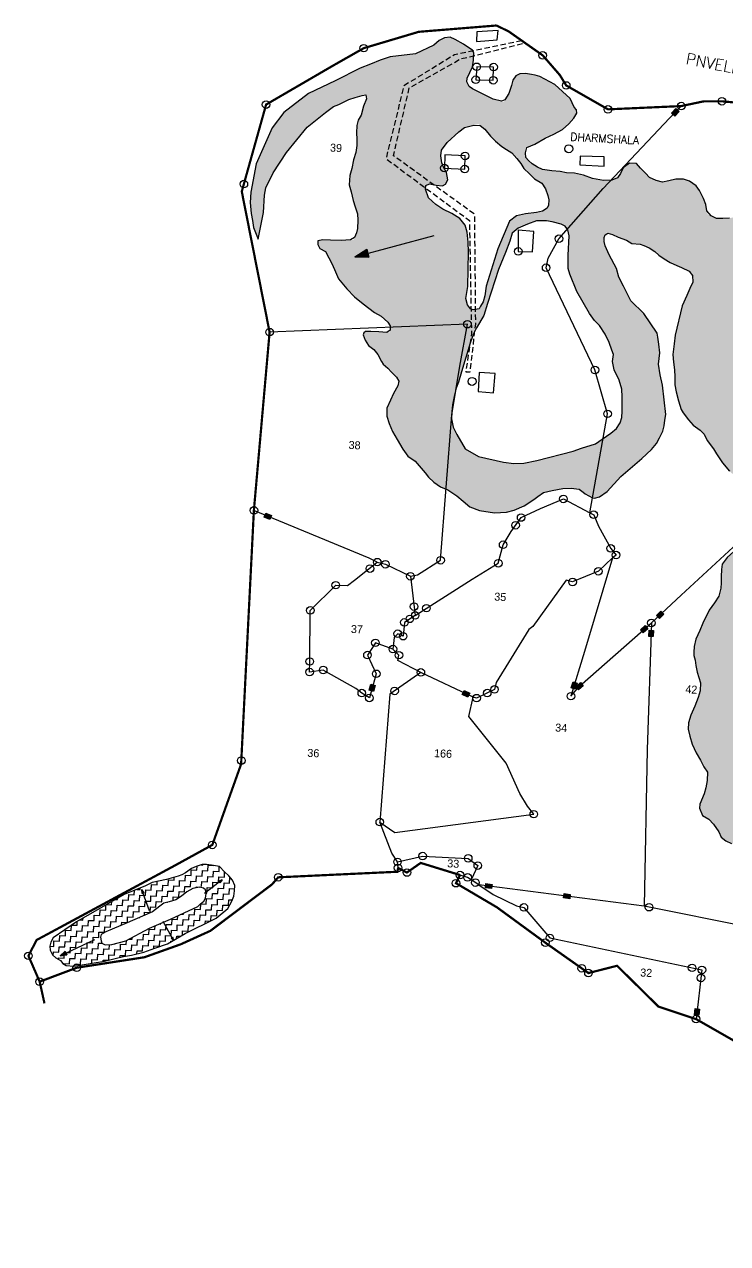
# Model space of a CAD drawing. Header units: metres. Extents: x 284596 to 289983, y 2096119 to 2098982.
# Drawn here: x 284596 to 285240, y 2097864 to 2098982 of the extents above; entities that cross this region are included whole.
import ezdxf
from ezdxf.enums import TextEntityAlignment as Align

# ---------------------------------------------------------------- set-up
doc = ezdxf.new("R2010")
doc.units = ezdxf.units.M
doc.header["$MEASUREMENT"] = 0
doc.linetypes.add('DASHED', pattern=[0.75, 0.5, -0.25])
doc.linetypes.add('DIVIDE', pattern=[1.25, 0.5, -0.25, 0, -0.25, 0, -0.25])
for name, color, linetype in [('LINE_CARTTRACK', 2, 'DASHED'), ('OTHERS', 1, 'Continuous'), ('POLY_HATCH', 12, 'Continuous'), ('POLY_PARCEL', 6, 'Continuous'), ('SYM_ARROW', 1, 'Continuous'), ('SYM_STONE', 1, 'Continuous'), ('SYM_WELL', 1, 'Continuous'), ('TEXT_MAPIN', 7, 'Continuous'), ('TEXT_MAPOUT', 7, 'Continuous'), ('TEXT_PARCEL', 7, 'Continuous'), ('V_BOUND_LINE', 7, 'Continuous'), ('V_DIVIDE_LINE', 7, 'DIVIDE')]:
    doc.layers.add(name, color=color, linetype=linetype)
doc.styles.get("Standard").update_dxf_attribs({"font": 'simplex.shx'})
doc.styles.add('TEXT_MAP', font='KRDEV050.TTF', dxfattribs={"height": 1.8})
pattern_1 = [(357.0489, (284524.852, 2097228.0404), (5.353151, 4.828278), [5.097474, -5.097474]), (87.0489, (284529.943, 2097227.778), (-4.828278, 5.353151), [5.097474, -5.097474])]

# ---------------------------------------------------------------- blocks, each defined once
blk = doc.blocks.new('STONE')
blk.add_circle((0, 0), 0.851)
blk = doc.blocks.new('STONESQUAREFILLED')
blk.add_hatch(color=256).paths.add_polyline_path([(0.7, -0.48), (0.7, 0.48), (-0.7, 0.48), (-0.7, -0.48)])
blk.add_lwpolyline([(-0.7, 0.48), (0.7, 0.48), (0.7, -0.48), (-0.7, -0.48)], close=True)
blk = doc.blocks.new('PAKKAWELL')
blk.add_circle((0, 0), 1.81)
blk = doc.blocks.new('ARROWASPECT')
h = blk.add_hatch(color=256)
h.paths.add_polyline_path([(2.85, -2.85), (3.72, -1.98), (0, 0)])
h.paths.add_polyline_path([(0, 0), (1.98, -3.72), (2.85, -2.85)])
for points in [[(0, 0), (17.15, -17.15)], [(0, 0), (1.98, -3.72)], [(0, 0), (3.72, -1.98)], [(3.72, -1.98), (1.98, -3.72)]]:
    blk.add_lwpolyline(points)

msp = doc.modelspace()

# ---------------------------------------------------------------- hatches: boundary and pattern name
at = {"layer": 'POLY_HATCH'}
h = msp.add_hatch(dxfattribs=at)
h.set_pattern_fill('ZIGZAG', color=256, scale=40.779795, angle=-2.9511, style=0)
h.set_pattern_definition(pattern_1)
h.paths.add_polyline_path([(285405.9, 2098477.7), (285405.8, 2098486.9), (285403.8, 2098493.6), (285400.6, 2098500.3), (285394.9, 2098508), (285394.3, 2098517.2), (285398.1, 2098527.4), (285395.2, 2098539.7), (285390, 2098546.4), (285387.7, 2098554.9), (285389.1, 2098560.2), (285392.6, 2098564.4), (285397.5, 2098572.5), (285401.9, 2098578.5), (285405.2, 2098584.5), (285405.8, 2098590.4), (285404.6, 2098596.4), (285403.7, 2098606.3), (285398.9, 2098613), (285395.8, 2098615.2), (285391.9, 2098614.5), (285381.1, 2098611.9), (285371.1, 2098614.4), (285366.4, 2098620.6), (285368.5, 2098627.3), (285369.5, 2098633.7), (285369.2, 2098640.9), (285368.4, 2098647.7), (285366.7, 2098654.9), (285362.6, 2098662.6), (285359.2, 2098670.2), (285354.4, 2098675.1), (285350.1, 2098684), (285349.8, 2098690.5), (285350.7, 2098700.5), (285354, 2098713.4), (285353.6, 2098722.3), (285352.8, 2098731.3), (285350.3, 2098740), (285348, 2098741.9), (285343.2, 2098745.4), (285336, 2098749.3), (285329.8, 2098750.8), (285322.1, 2098751.2), (285316.2, 2098751.2), (285307, 2098752.2), (285297.2, 2098755.7), (285294.5, 2098762.4), (285292.4, 2098772), (285290.9, 2098778.1), (285289.3, 2098781.7), (285286.9, 2098786.9), (285283.2, 2098790.9), (285279.2, 2098793.5), (285254.2, 2098806.5), (285248.7, 2098806), (285242.1, 2098804.3), (285230.7, 2098803.8), (285221.7, 2098808.2), (285220.3, 2098816.9), (285218.2, 2098822.3), (285214.7, 2098829.9), (285211.4, 2098834.2), (285205.4, 2098838.4), (285199.9, 2098840.2), (285193, 2098840.2), (285181.3, 2098837.1), (285169.8, 2098840.6), (285165.1, 2098845.8), (285156.1, 2098854.6), (285150.5, 2098854.9), (285144.6, 2098850.7), (285140.7, 2098842), (285134.3, 2098839.4), (285126.5, 2098838.9), (285116.5, 2098840.9), (285108.4, 2098843.7), (285099.9, 2098845.6), (285092.8, 2098846), (285086.9, 2098847.2), (285079.2, 2098847.9), (285070.7, 2098848.9), (285062.3, 2098853.1), (285055.6, 2098859.3), (285054.8, 2098868.5), (285063.6, 2098872.4), (285073.1, 2098877.8), (285081.2, 2098881.3), (285088.9, 2098885.6), (285094.8, 2098890.9), (285099.5, 2098896), (285102.1, 2098900.6), (285101.7, 2098903.9), (285099.7, 2098906.1), (285096, 2098914.3), (285082.1, 2098926.9), (285068.3, 2098934.4), (285063.9, 2098935.5), (285060.6, 2098936.3), (285055.1, 2098937.2), (285050, 2098936.8), (285046.3, 2098935), (285043.5, 2098930.9), (285041.1, 2098920.7), (285035.2, 2098911.1), (285025.4, 2098913.5), (285014.4, 2098919.1), (285003.9, 2098924.4), (285000.6, 2098930.4), (285006.4, 2098943.2), (285007.6, 2098949.4), (285007.7, 2098955.6), (285006.6, 2098958.6), (285003.2, 2098960.6), (284998.3, 2098964.1), (284990.8, 2098968.4), (284986.2, 2098970.4), (284980.8, 2098969.8), (284975.9, 2098967.3), (284971, 2098963.2), (284954.4, 2098955.1), (284931.1, 2098952.4), (284921.8, 2098949.4), (284913, 2098945.7), (284903.6, 2098942), (284880.7, 2098930.4), (284856.1, 2098918.7), (284833.6, 2098901.4), (284823.1, 2098887.4), (284808.3, 2098854.1), (284803.4, 2098828.3), (284802.9, 2098818.8), (284803.6, 2098808.7), (284805, 2098802.4), (284805.9, 2098795.8), (284810.1, 2098785.2), (284814.9, 2098809.5), (284816.3, 2098830.4), (284823.9, 2098846.1), (284836.1, 2098864.5), (284855.1, 2098887.8), (284871.8, 2098901.2), (284879.2, 2098906.8), (284884.1, 2098908.6), (284893.2, 2098913.1), (284902.7, 2098916.6), (284908.8, 2098917.4), (284909.5, 2098913.8), (284906.8, 2098907.1), (284904.6, 2098898.9), (284901.7, 2098894.3), (284900.6, 2098889.3), (284900.2, 2098882.8), (284900.7, 2098872.5), (284899.6, 2098864.5), (284897.5, 2098857.8), (284895.9, 2098850.1), (284894, 2098843.4), (284893.6, 2098835.1), (284895.3, 2098828.5), (284897.3, 2098820.7), (284899.1, 2098814.7), (284901.1, 2098808.4), (284901.4, 2098802.7), (284900.9, 2098792.7), (284897.7, 2098784.6), (284886.2, 2098783.9), (284876.4, 2098784.1), (284869.3, 2098784.5), (284864.9, 2098783.5), (284864.7, 2098780.3), (284866.6, 2098776.6), (284871.8, 2098774), (284877.6, 2098763.1), (284880.9, 2098755.1), (284883.8, 2098748.8), (284891.4, 2098739.5), (284898.4, 2098732.3), (284906.4, 2098726), (284916.6, 2098718), (284922.7, 2098714.7), (284931.3, 2098707.1), (284930.9, 2098699.6), (284920.8, 2098700.1), (284913.4, 2098700.5), (284908.4, 2098700.4), (284906.9, 2098699.3), (284906.4, 2098697.3), (284908.3, 2098692.7), (284911.3, 2098687.8), (284916.1, 2098684), (284919.8, 2098679.4), (284923, 2098673), (284924.6, 2098670.5), (284928.9, 2098667), (284932.3, 2098663.3), (284939.2, 2098656.1), (284938.2, 2098650.6), (284934.2, 2098643.6), (284931.3, 2098637.6), (284927.9, 2098630.3), (284928.1, 2098622.9), (284930.1, 2098616), (284933.3, 2098608.7), (284937.4, 2098601.4), (284942.6, 2098592.5), (284947.3, 2098586.3), (284953.9, 2098581.5), (284963.1, 2098571), (284966.2, 2098567), (284971, 2098562.3), (284977.3, 2098558.1), (284984, 2098555.4), (284992.3, 2098549.9), (284998, 2098544.9), (285004.2, 2098539.8), (285012.9, 2098536.4), (285026.8, 2098534.2), (285037.8, 2098534.8), (285044.7, 2098536.8), (285053.8, 2098540.5), (285062.7, 2098546.3), (285070.4, 2098552.7), (285079.4, 2098554.6), (285089.3, 2098556.5), (285103.4, 2098556.8), (285107.8, 2098553.1), (285109.8, 2098551.6), (285116.5, 2098548), (285118.2, 2098547.6), (285123, 2098548.8), (285129.8, 2098553.8), (285142.4, 2098567.4), (285161.6, 2098583.9), (285170.7, 2098592.3), (285175.1, 2098597.7), (285178, 2098602.9), (285181, 2098609), (285182.2, 2098614), (285183.4, 2098625.7), (285180.7, 2098651.2), (285178.5, 2098660.8), (285176.9, 2098670.4), (285178.1, 2098681), (285177.3, 2098689), (285176.4, 2098695.3), (285175.7, 2098698.9), (285163.6, 2098717), (285151.7, 2098728.6), (285145, 2098742), (285140.7, 2098750.2), (285138.4, 2098758.3), (285131.7, 2098770.8), (285126, 2098784.2), (285129.1, 2098791.3), (285134.7, 2098789.4), (285139.9, 2098787), (285147.8, 2098784.2), (285152.4, 2098781.3), (285160.1, 2098780.6), (285168.1, 2098777.5), (285173.7, 2098774), (285177.3, 2098770.6), (285182.2, 2098767), (285187.7, 2098763.8), (285195.8, 2098760.2), (285208, 2098754.4), (285208.4, 2098745.8), (285205.7, 2098740), (285203, 2098733.4), (285198.7, 2098724.1), (285192.2, 2098697.1), (285191.2, 2098689.2), (285190.1, 2098679.5), (285190.7, 2098672.3), (285192.1, 2098660.7), (285192, 2098651.5), (285193.1, 2098645.2), (285195.4, 2098636.8), (285197.6, 2098629), (285199.5, 2098625.9), (285204.5, 2098619.4), (285208.8, 2098614.7), (285217.7, 2098608.3), (285221.7, 2098600.4), (285227.5, 2098593), (285230.2, 2098588.4), (285235.7, 2098580.1), (285241.9, 2098572.4), (285249.6, 2098566.1), (285256.8, 2098557.4), (285258.7, 2098553.5), (285261.3, 2098551.9), (285275.1, 2098553.9), (285284.5, 2098558.7), (285288.9, 2098562.9), (285292.5, 2098568.4), (285293.6, 2098574.3), (285293.9, 2098579.6), (285294.4, 2098588.1), (285300.3, 2098588.7), (285306.4, 2098579.5), (285307.9, 2098574.4), (285310.7, 2098565.9), (285310.2, 2098556.5), (285308, 2098546.3), (285305.8, 2098540.4), (285300.3, 2098529.9), (285296.4, 2098524.9), (285291.8, 2098514.3), (285284.8, 2098511.3), (285280.4, 2098513.3), (285275, 2098516.8), (285271.2, 2098518.5), (285263.8, 2098519.2), (285259.5, 2098516.4), (285256, 2098512.4), (285252.4, 2098504.6), (285239.9, 2098493.4), (285235.2, 2098487.1), (285234.6, 2098482.4), (285234.3, 2098475.9), (285234.3, 2098466.2), (285232.2, 2098457.9), (285228.3, 2098451.6), (285223.5, 2098445), (285217.5, 2098432.9), (285214.8, 2098426.2), (285211.2, 2098418.4), (285209.6, 2098411.6), (285209.4, 2098406.6), (285209.5, 2098403.3), (285210.5, 2098399.1), (285211.1, 2098394.1), (285212.3, 2098388.1), (285215.6, 2098378.2), (285215.2, 2098371.1), (285213.2, 2098365), (285210.4, 2098356.9), (285206.7, 2098348.7), (285204.5, 2098341.7), (285204.2, 2098335.8), (285205.7, 2098329.5), (285207.7, 2098322), (285211.4, 2098314.1), (285215.5, 2098307.4), (285218.5, 2098301.3), (285221.8, 2098296.4), (285221.7, 2098288.7), (285220.4, 2098281.9), (285218.7, 2098276.4), (285214.9, 2098267.1), (285214.4, 2098263.5), (285217.3, 2098256.6), (285223.1, 2098253.3), (285227.3, 2098248.6), (285232.3, 2098241.6), (285234.4, 2098236.7), (285238.7, 2098233.5), (285243.9, 2098230.9), (285250.2, 2098231.4), (285258.4, 2098231), (285267, 2098225.2), (285269, 2098216.2), (285268.6, 2098208.6), (285268.9, 2098203.8), (285274.6, 2098198.5), (285283.1, 2098198), (285290.6, 2098197.9), (285295.1, 2098194.1), (285297.2, 2098187.2), (285291.3, 2098164.5), (285285.6, 2098145.8), (285285.5, 2098138.4), (285288.7, 2098130.5), (285291.9, 2098123.5), (285297.5, 2098117.6), (285302.9, 2098113.7), (285310.3, 2098107.7), (285313.3, 2098101.6), (285313.7, 2098092.7), (285311.9, 2098086.3), (285309.8, 2098080.5), (285309, 2098070.7), (285309.4, 2098061.8), (285313.2, 2098053.6), (285320, 2098047), (285330.7, 2098037.3), (285334.2, 2098030.6), (285335.1, 2098023.7), (285333.5, 2098016.7), (285329.8, 2098007.7), (285330.8, 2097991.7), (285332.3, 2097987.2), (285334.1, 2097980.6), (285343.7, 2097971.7), (285346.2, 2097962.8), (285348.1, 2097958.8), (285352.5, 2097953.3), (285359.2, 2097944.9), (285368.8, 2097940.6), (285378.1, 2097936.8), (285391.1, 2097932.4), (285395.2, 2097923.5), (285398.3, 2097919.8), (285398.9, 2097914.7), (285398.9, 2097904.3), (285401, 2097898.6), (285408.1, 2097892), (285413.2, 2097887.3), (285417.3, 2097880.8), (285422.1, 2097870.8), (285425.4, 2097865.9), (285431, 2097864.1), (285438.1, 2097864.3), (285442.1, 2097867.1), (285447, 2097881.4), (285451.3, 2097895.4), (285452.4, 2097906.3), (285452.2, 2097912.8), (285451.8, 2097921.8), (285452.2, 2097929.7), (285453, 2097939.5), (285455, 2097949.8), (285457.4, 2097957.3), (285463.3, 2097962.1), (285473.9, 2097965.4), (285483.3, 2097963.7), (285491.5, 2097962.1), (285499.2, 2097961.1), (285513.1, 2097961.6), (285520.9, 2097967.7), (285533.2, 2097983.4), (285536.9, 2097991.5), (285536.9, 2097996.8), (285535.8, 2098003.4), (285532.6, 2098011.8), (285537.1, 2098017.9), (285541.7, 2098020.3), (285549, 2098024.7), (285557.4, 2098032), (285566.8, 2098041.8), (285568, 2098047.1), (285567.4, 2098053.7), (285568, 2098065.2), (285567.6, 2098090.6), (285568.2, 2098100.7), (285568.6, 2098108.6), (285568.7, 2098116.9), (285569.1, 2098124), (285568.5, 2098130.6), (285565.2, 2098140.8), (285561.4, 2098147.9), (285558.7, 2098153.3), (285548.1, 2098162.3), (285545.5, 2098166.8), (285543.1, 2098173.4), (285534.2, 2098178.9), (285531.3, 2098185.5), (285534.9, 2098191.3), (285540.5, 2098191.6), (285551.6, 2098193.7), (285557.7, 2098196.1), (285565.3, 2098201), (285571.6, 2098207.2), (285573.6, 2098212.8), (285574.2, 2098217.8), (285568.5, 2098227.5), (285564.3, 2098233), (285558.6, 2098237.2), (285542.9, 2098245.4), (285538.9, 2098250.9), (285538.9, 2098258.9), (285545.6, 2098267.2), (285551.8, 2098276.7), (285557.2, 2098284.7), (285559.7, 2098293.2), (285560, 2098298.5), (285559.7, 2098305), (285557.8, 2098308.4), (285554.4, 2098311.2), (285546.6, 2098314.6), (285538.4, 2098317.1), (285521.4, 2098327.1), (285514.7, 2098329.9), (285513.5, 2098339.4), (285513.5, 2098346.8), (285514.8, 2098354.5), (285515.5, 2098362.1), (285515.6, 2098369.3), (285515.6, 2098376.1), (285513.7, 2098378.3), (285509.7, 2098380.8), (285502.3, 2098382.4), (285486.4, 2098390.3), (285462.1, 2098396.3), (285461, 2098402.9), (285461.2, 2098407.4), (285458.6, 2098417.2), (285447.1, 2098436.8), (285433.2, 2098448.2), (285428, 2098450.5), (285423.6, 2098453.1), (285412.4, 2098458.1), (285407.6, 2098464.6), (285406.1, 2098470.3)])
h.paths.add_polyline_path([(285360.8, 2098410.5), (285365, 2098404.5), (285368.3, 2098398.5), (285372.2, 2098393.3), (285381.2, 2098382.7), (285385, 2098376), (285387.5, 2098372.9), (285390.9, 2098370.1), (285397.5, 2098359.4), (285400.8, 2098348.5), (285404, 2098342.4), (285408.3, 2098338.9), (285414.7, 2098331.5), (285418.1, 2098327.5), (285422.8, 2098321.9), (285427.1, 2098313.8), (285428.9, 2098308.2), (285435.9, 2098300.4), (285440.1, 2098294), (285444.2, 2098288.1), (285447.8, 2098277.9), (285450.3, 2098268.6), (285454.3, 2098260.1), (285459.5, 2098249.1), (285459.9, 2098240.5), (285456.7, 2098230.5), (285456.4, 2098225.8), (285457, 2098223.7), (285460.7, 2098217.3), (285465.6, 2098214.1), (285472, 2098207.4), (285475, 2098200.3), (285479.9, 2098185.8), (285479.9, 2098174.5), (285480.4, 2098171.3), (285483.4, 2098166.1), (285488.5, 2098161.7), (285492.7, 2098158.2), (285496.6, 2098152.4), (285499, 2098143.2), (285498.8, 2098131.5), (285497.7, 2098120.2), (285495.1, 2098111.9), (285492.8, 2098106.9), (285490.4, 2098100.2), (285487.1, 2098095.1), (285480.3, 2098087.1), (285472.2, 2098082.2), (285466.2, 2098080.4), (285457.3, 2098077.8), (285446.1, 2098075.5), (285432.2, 2098075.2), (285424.5, 2098077.5), (285414.9, 2098079.4), (285405.1, 2098086), (285402.4, 2098091.1), (285398.6, 2098098.2), (285394.7, 2098104), (285388.4, 2098115.2), (285384.2, 2098124.7), (285381.4, 2098132.3), (285378.6, 2098137.1), (285375.1, 2098142.7), (285373.6, 2098154.3), (285374.2, 2098159.9), (285375.2, 2098170.1), (285377.3, 2098175.7), (285379.9, 2098180.9), (285382.4, 2098187.6), (285384.2, 2098199.3), (285386.1, 2098207.5), (285387.7, 2098216.3), (285388.4, 2098223.4), (285387, 2098230.6), (285384.9, 2098236.3), (285381.6, 2098242.4), (285376.8, 2098251), (285375.1, 2098253.8), (285367.2, 2098262.5), (285363.6, 2098267.4), (285357.2, 2098274.5), (285351, 2098280.2), (285341.2, 2098292.3), (285335.7, 2098300.9), (285334, 2098307.8), (285330.8, 2098314.5), (285327, 2098320.9), (285324.2, 2098324.3), (285321.4, 2098327.4), (285318.3, 2098331.7), (285316.1, 2098334.2), (285311.5, 2098345.6), (285309.7, 2098353.8), (285307.8, 2098367.2), (285307.5, 2098375.3), (285308.7, 2098385.2), (285312, 2098393.1), (285315.6, 2098400), (285319.8, 2098408.5), (285327.3, 2098413.4), (285330.7, 2098416.2), (285338.5, 2098417.5), (285349.8, 2098417), (285355.5, 2098414.6)], flags=16)
h.paths.add_polyline_path([(285133.2, 2098607.3), (285125.5, 2098601.8), (285119.1, 2098597.4), (285106.4, 2098593.6), (285098.9, 2098590.7), (285065.5, 2098582.1), (285053.5, 2098579.7), (285044.3, 2098579.6), (285034.9, 2098580.7), (285012, 2098586), (284999.9, 2098592.9), (284992.3, 2098606), (284988.8, 2098612.7), (284987.4, 2098620.5), (284987.9, 2098630.9), (284990.7, 2098646.4), (284993.6, 2098654), (284996.4, 2098663.6), (285004.3, 2098689.9), (285007.4, 2098698.3), (285010.1, 2098703.8), (285016.9, 2098715.3), (285020.4, 2098726.3), (285030.3, 2098757.2), (285036.8, 2098772.9), (285040.6, 2098783.4), (285043, 2098790.7), (285048.3, 2098795.1), (285056.8, 2098798.8), (285065.3, 2098802), (285074.2, 2098802.1), (285079.5, 2098801.2), (285090.4, 2098798.4), (285093.9, 2098793.7), (285095.1, 2098788.3), (285094.2, 2098770.4), (285094.2, 2098764.7), (285094.1, 2098758.2), (285095.7, 2098753.1), (285102, 2098737.3), (285113.7, 2098716.9), (285118.4, 2098710.7), (285122.9, 2098706), (285128.1, 2098698), (285131.9, 2098690.4), (285134.2, 2098683.5), (285135.8, 2098679.3), (285134.8, 2098673.1), (285136.2, 2098665.3), (285140.8, 2098655.9), (285143.3, 2098647.7), (285143.8, 2098640.6), (285143.8, 2098633.5), (285143.8, 2098622.5), (285140.5, 2098613.1)], flags=16)
h.paths.add_polyline_path([(285005.7, 2098720.2), (285001.9, 2098724.8), (285000.4, 2098730.9), (285002.2, 2098741.7), (285002.9, 2098773.4), (285002.5, 2098782.3), (285001.5, 2098791.6), (284999.7, 2098797.9), (284995, 2098804.1), (284987.5, 2098808.6), (284974.8, 2098814.8), (284966.3, 2098823.1), (284962.4, 2098834), (284967, 2098835.8), (284973.2, 2098834.6), (284979.1, 2098834), (284981.8, 2098835.6), (284983.8, 2098839.7), (284982.7, 2098846.2), (284978.6, 2098853.6), (284977, 2098865.5), (284983.2, 2098873.8), (284998, 2098887.1), (285011.9, 2098890.8), (285017.9, 2098885.9), (285022.9, 2098879.7), (285027.5, 2098875.1), (285033.4, 2098870), (285042.1, 2098864.8), (285049.2, 2098856.9), (285053.7, 2098850), (285058.8, 2098845), (285063.3, 2098840.6), (285070, 2098836.4), (285073.5, 2098831.2), (285076.6, 2098822.1), (285076.2, 2098814.4), (285070.7, 2098810.9), (285065.3, 2098809.7), (285055.2, 2098808.4), (285046.8, 2098806.5), (285040.3, 2098801.7), (285029.8, 2098776.2), (285019.1, 2098742.1), (285017.2, 2098729.2), (285012.7, 2098721.3)], flags=16)
h = msp.add_hatch(dxfattribs=at)
h.set_pattern_fill('ZIGZAG', color=256, scale=40.779795, angle=-2.9511, style=0)
h.set_pattern_definition(pattern_1)
h.paths.add_polyline_path([(284622.2, 2098144.5), (284620, 2098140.5), (284619.1, 2098136.9), (284619.6, 2098133.1), (284621.8, 2098128.9), (284624.7, 2098126.1), (284628.9, 2098123.8), (284631.2, 2098121), (284634.1, 2098119.2), (284641.2, 2098118.5), (284669.2, 2098123.1), (284679.2, 2098125.6), (284686.7, 2098127.3), (284693.9, 2098128.6), (284705.2, 2098131.4), (284715.5, 2098134.9), (284726.9, 2098139.1), (284743.3, 2098148.4), (284771.5, 2098162.5), (284782.4, 2098171.4), (284784.3, 2098174.7), (284786.1, 2098178), (284787.7, 2098182.7), (284788.3, 2098187.7), (284788.6, 2098192.4), (284786.5, 2098197.3), (284783.3, 2098201.5), (284779.4, 2098205.1), (284774.6, 2098209.8), (284767.5, 2098211.1), (284762.8, 2098211.7), (284758.8, 2098211.6), (284753.2, 2098209.8), (284749.1, 2098208), (284741.1, 2098202.6), (284736.9, 2098201.2), (284726.2, 2098198), (284712.9, 2098195.3), (284707, 2098192.2), (284687.2, 2098184.1), (284643.6, 2098159.3)])
h.paths.add_polyline_path([(284670.6, 2098150.1), (284687.9, 2098157.4), (284713.2, 2098168.2), (284722.6, 2098175.8), (284728.6, 2098177.6), (284734.7, 2098179.3), (284740, 2098182.8), (284748.5, 2098189.3), (284758.6, 2098191.6), (284762.8, 2098187.6), (284761.6, 2098178.8), (284757.2, 2098175.8), (284754.7, 2098173.2), (284729.8, 2098161.6), (284710.4, 2098153.5), (284688.8, 2098141.7), (284671.6, 2098137.1), (284667, 2098139.5), (284666.4, 2098141.9), (284665, 2098147.1)], flags=16)

# ---------------------------------------------------------------- linework, layer by layer
at = {"layer": 'LINE_CARTTRACK', "ltscale": 10, "flags": 128}
msp.add_lwpolyline([(285051.8, 2098967.1), (284990, 2098954.3), (284943.6, 2098925.7), (284927.3, 2098859), (285003.7, 2098802.3), (285005.6, 2098698.4), (285000.4, 2098663.6), (285004.4, 2098663.4), (285009.5, 2098707.5), (285008.6, 2098807.8), (284934.1, 2098861.7), (284948.6, 2098923.8), (284995.4, 2098950.4), (285054.7, 2098965.1)], dxfattribs=at)
at = {"layer": 'OTHERS'}
msp.add_lwpolyline([(285010.4, 2098975.2), (285010.2, 2098966.3), (285029, 2098968), (285029.9, 2098976.4)], close=True, dxfattribs=at)
at = {"layer": 'POLY_HATCH'}
for points in [[(285242.1, 2098804.3), (285235.9, 2098804), (285230.2, 2098804), (285225.1, 2098806.5), (285221.2, 2098811.2), (285220.3, 2098816.9), (285218.2, 2098822.3), (285214.7, 2098829.9), (285211.4, 2098834.2), (285205.4, 2098838.4), (285199.9, 2098840.2), (285193, 2098840.2), (285186.4, 2098838.5), (285180.7, 2098837.3), (285174.9, 2098839.1), (285168.8, 2098841.8), (285165.1, 2098845.8), (285160.6, 2098850.2), (285156.7, 2098854.5), (285150.5, 2098854.9), (285144.6, 2098850.7), (285142.3, 2098845.5), (285139.4, 2098841.5), (285134.3, 2098839.4), (285126.5, 2098838.9), (285116.5, 2098840.9), (285108.4, 2098843.7), (285099.9, 2098845.6), (285092.8, 2098846), (285086.9, 2098847.2), (285079.2, 2098847.9), (285070.7, 2098848.9), (285066, 2098851.2), (285061.2, 2098854.1), (285057.8, 2098857.3), (285055.5, 2098860), (285055.2, 2098864.2), (285056.3, 2098869.2), (285063.6, 2098872.4), (285073.1, 2098877.8), (285081.2, 2098881.3), (285088.9, 2098885.6), (285094.8, 2098890.9), (285099.5, 2098896), (285102.1, 2098900.6), (285101.7, 2098903.9), (285099.7, 2098906.1), (285096, 2098914.3), (285082.1, 2098926.9), (285068.3, 2098934.4), (285063.9, 2098935.5), (285060.6, 2098936.3), (285055.1, 2098937.2), (285050, 2098936.8), (285046.3, 2098935), (285043.5, 2098930.9), (285042.3, 2098926), (285039.9, 2098918.7), (285036.3, 2098912.9), (285033, 2098911.6), (285025.4, 2098913.5), (285014.4, 2098919.1), (285006.6, 2098923.1), (285003.4, 2098925.3), (285001.3, 2098929.3), (285001.7, 2098932.8), (285006.4, 2098943.2), (285007.6, 2098949.4), (285007.7, 2098955.6), (285006.6, 2098958.6), (285003.2, 2098960.6), (284998.3, 2098964.1), (284990.8, 2098968.4), (284986.2, 2098970.4), (284980.8, 2098969.8), (284975.9, 2098967.3), (284971, 2098963.2), (284954.4, 2098955.1), (284931.1, 2098952.4), (284921.8, 2098949.4), (284913, 2098945.7), (284903.6, 2098942), (284880.7, 2098930.4), (284856.1, 2098918.7), (284833.6, 2098901.4), (284823.1, 2098887.4), (284808.3, 2098854.1), (284803.4, 2098828.3), (284802.9, 2098818.8), (284803.6, 2098808.7), (284805, 2098802.4), (284805.9, 2098795.8), (284810.1, 2098785.2), (284814.9, 2098809.5), (284816, 2098825.5), (284817.2, 2098832.3), (284823.9, 2098846.1), (284836.1, 2098864.5), (284855.1, 2098887.8), (284871.8, 2098901.2), (284879.2, 2098906.8), (284884.1, 2098908.6), (284893.2, 2098913.1), (284898.9, 2098915.2), (284905.5, 2098917), (284908.8, 2098917.4), (284909.5, 2098913.8), (284906.8, 2098907.1), (284904.6, 2098898.9), (284901.7, 2098894.3), (284900.6, 2098889.3), (284900.2, 2098882.8), (284900.5, 2098876.9), (284900.5, 2098871), (284899.6, 2098864.5), (284897.5, 2098857.8), (284895.9, 2098850.1), (284894, 2098843.4), (284893.6, 2098835.1), (284895.3, 2098828.5), (284897.3, 2098820.7), (284899.1, 2098814.7), (284901.1, 2098808.4), (284901.4, 2098802.7), (284901, 2098795), (284900.2, 2098790.9), (284898.5, 2098786.6), (284894.6, 2098784.4), (284886.2, 2098783.9), (284876.4, 2098784.1), (284869.3, 2098784.5), (284864.9, 2098783.5), (284864.7, 2098780.3), (284866.6, 2098776.6), (284871.8, 2098774), (284875, 2098767.9), (284878, 2098762.1), (284880.9, 2098755.1), (284883.8, 2098748.8), (284891.4, 2098739.5), (284898.4, 2098732.3), (284906.4, 2098726), (284916.6, 2098718), (284922.7, 2098714.7), (284929, 2098709.1), (284931.2, 2098705.8), (284931, 2098701.6), (284927.9, 2098699.7), (284920.8, 2098700.1), (284913.4, 2098700.5), (284908.4, 2098700.4), (284906.9, 2098699.3), (284906.4, 2098697.3), (284908.3, 2098692.7), (284911.3, 2098687.8), (284916.1, 2098684), (284919.8, 2098679.4), (284923, 2098673), (284924.6, 2098670.5), (284928.9, 2098667), (284932.3, 2098663.3), (284936.8, 2098658.6), (284939, 2098655), (284938.2, 2098650.6), (284934.2, 2098643.6), (284931.3, 2098637.6), (284927.9, 2098630.3), (284928.1, 2098622.9), (284930.1, 2098616), (284933.3, 2098608.7), (284937.4, 2098601.4), (284942.6, 2098592.5), (284947.3, 2098586.3), (284953.9, 2098581.5), (284963.1, 2098571), (284966.2, 2098567), (284971, 2098562.3), (284977.3, 2098558.1), (284984, 2098555.4), (284992.3, 2098549.9), (284998, 2098544.9), (285004.2, 2098539.8), (285012.9, 2098536.4), (285026.8, 2098534.2), (285037.8, 2098534.8), (285044.7, 2098536.8), (285053.8, 2098540.5), (285062.7, 2098546.3), (285066.4, 2098549.3), (285071.6, 2098552.9), (285079.4, 2098554.6), (285089.3, 2098556.5), (285097.1, 2098556.7), (285104.4, 2098556), (285107.8, 2098553.1), (285109.8, 2098551.6), (285116.5, 2098548), (285118.2, 2098547.6), (285123, 2098548.8), (285129.8, 2098553.8), (285142.4, 2098567.4), (285161.6, 2098583.9), (285170.7, 2098592.3), (285175.1, 2098597.7), (285178, 2098602.9), (285181, 2098609), (285182.2, 2098614), (285182.7, 2098619.3), (285183.6, 2098624.3), (285180.7, 2098651.2), (285178.5, 2098660.8), (285176.9, 2098670.4), (285178.1, 2098681), (285177.3, 2098689), (285176.4, 2098695.3), (285175.7, 2098698.9), (285163.6, 2098717), (285151.7, 2098728.6), (285145, 2098742), (285140.7, 2098750.2), (285138.4, 2098758.3), (285131.7, 2098770.8), (285128.2, 2098779), (285127.3, 2098782.9), (285127.2, 2098786.8), (285128.2, 2098789.1), (285130.6, 2098790.8), (285134.7, 2098789.4), (285139.9, 2098787), (285147.8, 2098784.2), (285152.4, 2098781.3), (285160.1, 2098780.6), (285163.5, 2098779.3), (285168.5, 2098777.2), (285173.7, 2098774), (285177.3, 2098770.6), (285182.2, 2098767), (285187.7, 2098763.8), (285193.8, 2098761.1), (285198.1, 2098759.1), (285205.1, 2098755.8), (285208.1, 2098751.8), (285208.4, 2098745.8), (285205.7, 2098740), (285203, 2098733.4), (285198.7, 2098724.1), (285192.2, 2098697.1), (285191.2, 2098689.2), (285190.1, 2098679.5), (285190.7, 2098672.3), (285191.5, 2098665.4), (285192, 2098658.9), (285192, 2098651.5), (285193.1, 2098645.2), (285195.4, 2098636.8), (285197.6, 2098629), (285199.5, 2098625.9), (285204.5, 2098619.4), (285208.8, 2098614.7), (285215.3, 2098610), (285218.7, 2098606.2), (285221.7, 2098600.4), (285227.5, 2098593), (285230.2, 2098588.4), (285235.7, 2098580.1), (285241.9, 2098572.4)], [(285252.4, 2098504.6), (285239.9, 2098493.4), (285235.2, 2098487.1), (285234.6, 2098482.4), (285234.3, 2098475.9), (285234.3, 2098470), (285234, 2098465.2), (285232.2, 2098457.9), (285228.3, 2098451.6), (285223.5, 2098445), (285217.5, 2098432.9), (285214.8, 2098426.2), (285211.2, 2098418.4), (285209.6, 2098411.6), (285209.4, 2098406.6), (285209.5, 2098403.3), (285210.5, 2098399.1), (285211.1, 2098394.1), (285212.3, 2098388.1), (285215.6, 2098378.2), (285215.2, 2098371.1), (285213.2, 2098365), (285210.4, 2098356.9), (285206.7, 2098348.7), (285204.5, 2098341.7), (285204.2, 2098335.8), (285205.7, 2098329.5), (285207.7, 2098322), (285211.4, 2098314.1), (285215.5, 2098307.4), (285218.5, 2098301.3), (285221.8, 2098296.4), (285221.7, 2098288.7), (285220.4, 2098281.9), (285218.7, 2098276.4), (285214.9, 2098267.1), (285214.4, 2098263.5), (285217.3, 2098256.6), (285223.1, 2098253.3), (285227.3, 2098248.6), (285232.3, 2098241.6), (285234.4, 2098236.7), (285238.7, 2098233.5), (285243.9, 2098230.9)]]:
    msp.add_lwpolyline(points, dxfattribs=at)
for points in [[(285046.8, 2098806.5), (285040.3, 2098801.7), (285029.8, 2098776.2), (285019.1, 2098742.1), (285017.8, 2098733.2), (285016.3, 2098727.7), (285014, 2098723.6), (285012.7, 2098721.3), (285007, 2098720.4), (285004.7, 2098721.4), (285001.9, 2098724.8), (285000.4, 2098730.9), (285002.2, 2098741.7), (285002.9, 2098773.4), (285002.5, 2098782.3), (285001.5, 2098791.6), (284999.7, 2098797.9), (284995, 2098804.1), (284987.5, 2098808.6), (284979.4, 2098812.6), (284972.8, 2098816.8), (284966.3, 2098823.1), (284963.5, 2098830.9), (284963.7, 2098834.5), (284967, 2098835.8), (284973.2, 2098834.6), (284979.1, 2098834), (284981.8, 2098835.6), (284983.8, 2098839.7), (284982.7, 2098846.2), (284979.9, 2098851.1), (284978.4, 2098855.1), (284977.5, 2098861.6), (284978.1, 2098866.9), (284983.2, 2098873.8), (284994.1, 2098883.6), (284999.3, 2098887.5), (285007.7, 2098889.7), (285013.7, 2098889.4), (285017.9, 2098885.9), (285022.9, 2098879.7), (285027.5, 2098875.1), (285033.4, 2098870), (285037.7, 2098867.4), (285042.6, 2098864.2), (285047.1, 2098859.2), (285050.7, 2098854.6), (285053.7, 2098850), (285058.8, 2098845), (285063.3, 2098840.6), (285070, 2098836.4), (285073.5, 2098831.2), (285075.6, 2098825.1), (285076.6, 2098821.2), (285076.3, 2098816.2), (285075, 2098813.6), (285070.7, 2098810.9), (285065.3, 2098809.7), (285055.2, 2098808.4)], [(285016.9, 2098715.3), (285010.1, 2098703.8), (285007.4, 2098698.3), (285004.3, 2098689.9), (284996.4, 2098663.6), (284993.6, 2098654), (284991.5, 2098648.4), (284990, 2098642.3), (284988.3, 2098633.2), (284987.7, 2098626.7), (284987.4, 2098620.5), (284988.8, 2098612.7), (284992.3, 2098606), (284999.9, 2098592.9), (285012, 2098586), (285034.9, 2098580.7), (285044.3, 2098579.6), (285053.5, 2098579.7), (285065.5, 2098582.1), (285098.9, 2098590.7), (285106.4, 2098593.6), (285119.1, 2098597.4), (285125.5, 2098601.8), (285133.2, 2098607.3), (285138.5, 2098611.5), (285141.7, 2098616.7), (285143.5, 2098621.6), (285143.8, 2098627.5), (285143.8, 2098633.5), (285143.8, 2098640.6), (285143.3, 2098647.7), (285140.8, 2098655.9), (285136.2, 2098665.3), (285134.8, 2098673.1), (285135.8, 2098679.3), (285134.2, 2098683.5), (285131.9, 2098690.4), (285128.1, 2098698), (285122.9, 2098706), (285118.4, 2098710.7), (285113.7, 2098716.9), (285102, 2098737.3), (285095.7, 2098753.1), (285094.1, 2098758.2), (285094.2, 2098764.7), (285094.2, 2098770.4), (285095.1, 2098788.3), (285093.9, 2098793.7), (285091.4, 2098797.1), (285087.9, 2098799), (285079.5, 2098801.2), (285074.2, 2098802.1), (285065.3, 2098802), (285056.8, 2098798.8), (285048.3, 2098795.1), (285043, 2098790.7), (285040.6, 2098783.4), (285036.8, 2098772.9), (285030.3, 2098757.2), (285020.4, 2098726.3)], [(284726.2, 2098198), (284712.9, 2098195.3), (284707, 2098192.2), (284687.2, 2098184.1), (284643.6, 2098159.3), (284622.2, 2098144.5), (284620, 2098140.5), (284619.1, 2098136.9), (284619.6, 2098133.1), (284621.8, 2098128.9), (284624.7, 2098126.1), (284628.9, 2098123.8), (284631.2, 2098121), (284634.1, 2098119.2), (284641.2, 2098118.5), (284669.2, 2098123.1), (284679.2, 2098125.6), (284686.7, 2098127.3), (284693.9, 2098128.6), (284705.2, 2098131.4), (284715.5, 2098134.9), (284726.9, 2098139.1), (284743.3, 2098148.4), (284771.5, 2098162.5), (284782.4, 2098171.4), (284784.3, 2098174.7), (284786.1, 2098178), (284787.7, 2098182.7), (284788.3, 2098187.7), (284788.6, 2098192.4), (284786.5, 2098197.3), (284783.3, 2098201.5), (284779.4, 2098205.1), (284774.6, 2098209.8), (284767.5, 2098211.1), (284762.8, 2098211.7), (284758.8, 2098211.6), (284753.2, 2098209.8), (284749.1, 2098208), (284743.5, 2098204.2), (284740.3, 2098202.4), (284736.9, 2098201.2)], [(284713.2, 2098168.2), (284687.9, 2098157.4), (284670.6, 2098150.1), (284666.1, 2098147.6), (284665.6, 2098145), (284666.4, 2098141.9), (284667, 2098139.5), (284670, 2098138), (284676.1, 2098138.3), (284688.8, 2098141.7), (284710.4, 2098153.5), (284729.8, 2098161.6), (284754.7, 2098173.2), (284757.2, 2098175.8), (284760.4, 2098178), (284761.9, 2098181), (284762.5, 2098185.3), (284762, 2098188.4), (284760, 2098190.2), (284756.3, 2098191.1), (284750.2, 2098189.7), (284744.9, 2098186.6), (284740, 2098182.8), (284734.7, 2098179.3), (284728.6, 2098177.6), (284723.7, 2098176.2), (284719.9, 2098173.6)]]:
    msp.add_lwpolyline(points, close=True, dxfattribs=at)
at = {"layer": 'POLY_PARCEL'}
for points in [[(285010.4, 2098943.2), (285009.5, 2098931.4), (285025.6, 2098930.9), (285025.9, 2098943)], [(284981.2, 2098862.5), (284980.8, 2098850.4), (284999.4, 2098849.4), (284999.7, 2098861.5)], [(285105.1, 2098861.2), (285104.9, 2098853.4), (285127.2, 2098852.1), (285127.2, 2098860.8)], [(285048.4, 2098793.3), (285048.5, 2098773.9), (285061.4, 2098773.5), (285062.7, 2098792.3)], [(285012.6, 2098662.8), (285011.7, 2098645.4), (285025.8, 2098644.4), (285027.2, 2098662.1)]]:
    msp.add_lwpolyline(points, close=True, dxfattribs=at)
for points in [[(285114.2, 2098534.3), (285130.3, 2098625), (285118.7, 2098665.2), (285074, 2098759), (285075.9, 2098767.7), (285085.7, 2098785.6), (285126.4, 2098831.6), (285192.4, 2098901.5), (285197.8, 2098907.2)], [(284949.6, 2098476), (284956.1, 2098477.4), (284977.3, 2098490.7), (284987.6, 2098624), (284994.8, 2098668.8), (285001.9, 2098707.2), (284820.6, 2098699.9)], [(284954, 2098440.2), (285006.3, 2098473.5), (285030.2, 2098488), (285034.6, 2098505), (285042.1, 2098517.2), (285051.1, 2098529.9), (285068.9, 2098538.1), (285089.8, 2098547), (285114.2, 2098534.3)], [(284919.2, 2098489), (284911.9, 2098492.7), (284806.2, 2098536.4)], [(285114.2, 2098534.3), (285117.6, 2098532.5), (285121.9, 2098522.1), (285133.2, 2098501.6), (285138.1, 2098495.5), (285134.8, 2098493)], [(285245.5, 2098502.6), (285197.7, 2098458.6), (285170.5, 2098433.3)], [(284933.6, 2098409.3), (284917.6, 2098415), (284910.3, 2098403.8), (284918.3, 2098386.6), (284912, 2098364.5), (284905.1, 2098369), (284899.5, 2098373.2), (284869.7, 2098390.1), (284857.3, 2098388.2), (284857.4, 2098397.9), (284857.9, 2098444.8), (284881.2, 2098467.9), (284892.1, 2098467.7), (284898.3, 2098472.6), (284919.2, 2098489)], [(284919.2, 2098489), (284926.7, 2098487.1), (284949.6, 2098476)], [(285134.8, 2098493), (285121.9, 2098480.6), (285098.3, 2098470.8), (285092.4, 2098472.6), (285061.9, 2098430.1), (285058.3, 2098427.3), (285028.2, 2098378.5), (285026.7, 2098372.3), (285010.3, 2098364.3), (285007, 2098365.3)], [(285134.8, 2098493), (285109.3, 2098407.2), (285096.7, 2098366.1), (285104.6, 2098375.2), (285170.5, 2098433.3)], [(284949.6, 2098476), (284954, 2098440.2)], [(284954, 2098440.2), (284944.1, 2098433.8), (284943, 2098421.1), (284938, 2098423.4), (284934.8, 2098419.9), (284933.6, 2098409.3)], [(285170.5, 2098433.3), (285166.7, 2098317.2), (285163.7, 2098173.5)], [(284959.2, 2098387.9), (284938.2, 2098398.8), (284939.1, 2098403.7), (284933.6, 2098409.3)], [(284959.2, 2098387.9), (284930.8, 2098367.8), (284921.6, 2098250.7)], [(285007, 2098365.3), (284959.2, 2098387.9)], [(285056.9, 2098265.3), (285050, 2098276.8), (285037.3, 2098304.7), (285003.3, 2098347.5), (285007, 2098365.3)], [(284921.6, 2098250.7), (284935.3, 2098241), (285062.7, 2098257.9), (285056.9, 2098265.3)], [(284937.8, 2098214.2), (284932.6, 2098222.2), (284921.6, 2098250.7)], [(284937.8, 2098214.2), (284960.8, 2098219.5), (285002.6, 2098217.4), (285011.4, 2098210.7), (285005.2, 2098197.8)], [(284938.3, 2098208.6), (284937.8, 2098214.2)], [(285005.2, 2098197.8), (285002.1, 2098199.9), (284995.1, 2098202.1)], [(285012.2, 2098193.1), (285005.2, 2098197.8)], [(285012.2, 2098193.1), (285025.4, 2098184.1), (285046.9, 2098173.7), (285053.6, 2098172.4), (285077.4, 2098144.5), (285216.8, 2098115.1), (285211.4, 2098070)], [(285163.7, 2098173.5), (285012.2, 2098193.1)], [(285270.5, 2098154.5), (285261.2, 2098154.1), (285163.7, 2098173.5)]]:
    msp.add_lwpolyline(points, dxfattribs=at)
at = {"layer": 'V_BOUND_LINE', "const_width": 2.04}
for points in [[(284820.6, 2098699.9), (284795.1, 2098828.9), (284817.4, 2098908.6), (284879.6, 2098944.8), (284906.9, 2098960.3), (284957.3, 2098975.3), (285028.6, 2098981.1)], [(285028.6, 2098981.1), (285039.9, 2098975.5), (285066.9, 2098956.5)], [(285066.9, 2098956.5), (285070.9, 2098953.7), (285086.6, 2098935.6), (285092.4, 2098926.1), (285130.7, 2098904.2), (285197.8, 2098907.2)], [(285197.8, 2098907.2), (285218.2, 2098911.5), (285235.1, 2098911.6), (285249.6, 2098910.2), (285286.5, 2098869.1), (285350.1, 2098797.6), (285428.5, 2098750.8), (285464.4, 2098690.4)], [(284806.2, 2098536.4), (284820.6, 2098699.9)], [(284938.3, 2098208.6), (284937.8, 2098205.1), (284828.5, 2098200), (284822.8, 2098193.5), (284766.3, 2098150.9), (284739.2, 2098138.6), (284705.9, 2098126.7), (284643.9, 2098117.1), (284609.9, 2098104.3), (284599.6, 2098128), (284607.1, 2098142.5), (284734.3, 2098211.1), (284768.1, 2098229.7), (284794.5, 2098303.8), (284806.2, 2098536.4)], [(284995.1, 2098202.1), (284959.1, 2098213.2), (284946.4, 2098204.4), (284938.3, 2098208.6)], [(285211.4, 2098070), (285176.9, 2098081.5), (285139, 2098118.9), (285112.8, 2098112.2), (285073.2, 2098140.1), (285028.9, 2098172.5), (284991.4, 2098194.6), (284995.1, 2098202.1)], [(285299.8, 2098000.5), (285252.7, 2098046.4), (285211.4, 2098070)]]:
    msp.add_lwpolyline(points, dxfattribs=at)
at = {"layer": 'V_DIVIDE_LINE', "ltscale": 10, "const_width": 2.04, "flags": 128}
msp.add_lwpolyline([(284609.9, 2098104.3), (284614.3, 2098084.4)], dxfattribs=at)

# ---------------------------------------------------------------- block references
at = {"layer": 'SYM_ARROW'}
for p, xscale, yscale, zscale, rotation in [((284898.6, 2098769.1), 3.10138536243878, 3.10138536243878, 3.10138536243878, 59.99715014219343), ((284777, 2098197.7), 0.8401353331192464, 0.8401353331192464, 0.8401353331192464, 263.0100041799472), ((284703.3, 2098188.7), 0.8401353331192464, 0.8401353331192464, 0.8401353331192464, 334.5666203162658), ((284732.8, 2098141.8), 0.8401353331192463, 0.8401353331192463, 0.8401353331192463, 163.966194183294), ((284628.7, 2098128.1), 1.446550921205048, 1.446550921205048, 1.446550921205048, 70.1812465240455)]:
    msp.add_blockref('ARROWASPECT', p, dxfattribs=dict(at, xscale=xscale, yscale=yscale, zscale=zscale, rotation=rotation))
at = {"layer": 'SYM_STONE'}
for name, p, xscale, yscale, zscale, rotation in [('STONE', (284906.9, 2098960.3), 4.077979497777424, 4.077979497777424, 4.077979497777424, 357.0488995462871), ('STONE', (285070.9, 2098953.7), 4.077979497777424, 4.077979497777424, 4.077979497777424, 357.0488995462871), ('STONE', (285010.4, 2098943.2), 4.077979497777424, 4.077979497777424, 4.077979497777424, 357.0488995462871), ('STONE', (285025.9, 2098943), 4.077979497777424, 4.077979497777424, 4.077979497777424, 357.0488995462871), ('STONE', (285009.5, 2098931.4), 4.077979497777424, 4.077979497777424, 4.077979497777424, 357.0488995462871), ('STONE', (285025.6, 2098930.9), 4.077979497777424, 4.077979497777424, 4.077979497777424, 357.0488995462871), ('STONE', (285092.4, 2098926.1), 4.077979497777424, 4.077979497777424, 4.077979497777424, 357.0488995462871), ('STONE', (285235.1, 2098911.6), 4.077979497777424, 4.077979497777424, 4.077979497777424, 357.0488995462871), ('STONE', (284817.4, 2098908.6), 4.077979497777424, 4.077979497777424, 4.077979497777424, 357.0488995462871), ('STONE', (285130.7, 2098904.2), 4.077979497777424, 4.077979497777424, 4.077979497777424, 357.0488995462871), ('STONESQUAREFILLED', (285192.4, 2098901.5), 4.077979497777424, 4.077979497777424, 4.077979497777424, 226.6329431223653), ('STONE', (285197.8, 2098907.2), 4.077979497777424, 4.077979497777424, 4.077979497777424, 357.0488995462871), ('STONE', (284999.7, 2098861.5), 4.077979497777424, 4.077979497777424, 4.077979497777424, 357.0488995462871), ('STONE', (284980.8, 2098850.4), 4.077979497777424, 4.077979497777424, 4.077979497777424, 357.0488995462871), ('STONE', (284999.4, 2098849.4), 4.077979497777424, 4.077979497777424, 4.077979497777424, 357.0488995462871), ('STONE', (284797, 2098835.7), 4.077979497777424, 4.077979497777424, 4.077979497777424, 357.0488995462871), ('STONE', (285085.7, 2098785.6), 4.077979497777424, 4.077979497777424, 4.077979497777424, 357.0488995462871), ('STONE', (285048.5, 2098773.9), 4.077979497777424, 4.077979497777424, 4.077979497777424, 357.0488995462871), ('STONE', (285074, 2098759), 4.077979497777424, 4.077979497777424, 4.077979497777424, 357.0488995462871), ('STONE', (284820.6, 2098699.9), 4.077979497777424, 4.077979497777424, 4.077979497777424, 357.0488995462871), ('STONE', (285001.9, 2098707.2), 4.077979497777424, 4.077979497777424, 4.077979497777424, 357.0488995462871), ('STONE', (285118.7, 2098665.2), 4.077979497777424, 4.077979497777424, 4.077979497777424, 357.0488995462871), ('STONE', (285130.3, 2098625), 4.077979497777424, 4.077979497777424, 4.077979497777424, 357.0488995462871), ('STONE', (285089.8, 2098547), 4.077979497777424, 4.077979497777424, 4.077979497777424, 357.0488995462871), ('STONE', (284806.2, 2098536.4), 4.077979497777424, 4.077979497777424, 4.077979497777424, 357.0488995462871), ('STONESQUAREFILLED', (284819, 2098531.1), 4.077979497777423, 4.077979497777423, 4.077979497777423, 337.5194897160674), ('STONE', (285051.1, 2098529.9), 4.077979497777424, 4.077979497777424, 4.077979497777424, 357.0488995462871), ('STONE', (285117.6, 2098532.5), 4.077979497777424, 4.077979497777424, 4.077979497777424, 357.0488995462871), ('STONE', (285046, 2098522.8), 4.077979497777424, 4.077979497777424, 4.077979497777424, 357.0488995462871), ('STONE', (285034.6, 2098505), 4.077979497777424, 4.077979497777424, 4.077979497777424, 357.0488995462871), ('STONE', (285133.2, 2098501.6), 4.077979497777424, 4.077979497777424, 4.077979497777424, 357.0488995462871), ('STONE', (285138.1, 2098495.5), 4.077979497777424, 4.077979497777424, 4.077979497777424, 357.0488995462871), ('STONE', (284919.2, 2098489), 4.077979497777424, 4.077979497777424, 4.077979497777424, 357.0488995462871), ('STONE', (284926.7, 2098487.1), 4.077979497777424, 4.077979497777424, 4.077979497777424, 357.0488995462871), ('STONE', (284977.3, 2098490.7), 4.077979497777424, 4.077979497777424, 4.077979497777424, 357.0488995462871), ('STONE', (285030.2, 2098488), 4.077979497777424, 4.077979497777424, 4.077979497777424, 357.0488995462871), ('STONE', (284912.6, 2098483.1), 4.077979497777424, 4.077979497777424, 4.077979497777424, 357.0488995462871), ('STONE', (284949.6, 2098476), 4.077979497777424, 4.077979497777424, 4.077979497777424, 357.0488995462871), ('STONE', (285121.9, 2098480.6), 4.077979497777424, 4.077979497777424, 4.077979497777424, 357.0488995462871), ('STONE', (284881.2, 2098467.9), 4.077979497777424, 4.077979497777424, 4.077979497777424, 357.0488995462871), ('STONE', (285098.3, 2098470.8), 4.077979497777424, 4.077979497777424, 4.077979497777424, 357.0488995462871), ('STONE', (284857.9, 2098444.8), 4.077979497777424, 4.077979497777424, 4.077979497777424, 357.0488995462871), ('STONE', (284953, 2098448.2), 4.077979497777424, 4.077979497777424, 4.077979497777424, 357.0488995462871), ('STONE', (284954, 2098440.2), 4.077979497777424, 4.077979497777424, 4.077979497777424, 357.0488995462871), ('STONE', (284964.3, 2098446.8), 4.077979497777424, 4.077979497777424, 4.077979497777424, 357.0488995462871), ('STONESQUAREFILLED', (285178.5, 2098440.7), 4.077979497777422, 4.077979497777422, 4.077979497777422, 42.92039274628508), ('STONE', (284944.1, 2098433.8), 4.077979497777424, 4.077979497777424, 4.077979497777424, 357.0488995462871), ('STONE', (284949.1, 2098437), 4.077979497777424, 4.077979497777424, 4.077979497777424, 357.0488995462871), ('STONE', (285170.5, 2098433.3), 4.077979497777424, 4.077979497777424, 4.077979497777424, 357.0488995462871), ('STONE', (284938, 2098423.4), 4.077979497777424, 4.077979497777424, 4.077979497777424, 357.0488995462871), ('STONE', (284943, 2098421.1), 4.077979497777424, 4.077979497777424, 4.077979497777424, 357.0488995462871), ('STONESQUAREFILLED', (285163.9, 2098427.5), 4.077979497777424, 4.077979497777424, 4.077979497777424, 221.3980970456117), ('STONESQUAREFILLED', (285170.2, 2098423.6), 4.077979497777423, 4.077979497777423, 4.077979497777423, 268.1250605422774), ('STONE', (284917.6, 2098415), 4.077979497777424, 4.077979497777424, 4.077979497777424, 357.0488995462871), ('STONE', (284933.6, 2098409.3), 4.077979497777424, 4.077979497777424, 4.077979497777424, 357.0488995462871), ('STONE', (284857.4, 2098397.9), 4.077979497777424, 4.077979497777424, 4.077979497777424, 357.0488995462871), ('STONE', (284910.3, 2098403.8), 4.077979497777424, 4.077979497777424, 4.077979497777424, 357.0488995462871), ('STONE', (284939.1, 2098403.7), 4.077979497777424, 4.077979497777424, 4.077979497777424, 357.0488995462871), ('STONE', (284857.3, 2098388.2), 4.077979497777424, 4.077979497777424, 4.077979497777424, 357.0488995462871), ('STONE', (284869.7, 2098390.1), 4.077979497777424, 4.077979497777424, 4.077979497777424, 357.0488995462871), ('STONE', (284918.3, 2098386.6), 4.077979497777424, 4.077979497777424, 4.077979497777424, 357.0488995462871), ('STONE', (284959.2, 2098387.9), 4.077979497777424, 4.077979497777424, 4.077979497777424, 357.0488995462871), ('STONESQUAREFILLED', (284914.6, 2098373.7), 4.077979497777423, 4.077979497777423, 4.077979497777423, 74.26609426203547), ('STONE', (285026.7, 2098372.3), 4.077979497777424, 4.077979497777424, 4.077979497777424, 357.0488995462871), ('STONESQUAREFILLED', (285099.7, 2098375.9), 4.077979497777424, 4.077979497777424, 4.077979497777424, 73.0082070602839), ('STONESQUAREFILLED', (285104.6, 2098375.2), 4.077979497777423, 4.077979497777423, 4.077979497777423, 41.39809704561203), ('STONE', (284905.1, 2098369), 4.077979497777424, 4.077979497777424, 4.077979497777424, 357.0488995462871), ('STONE', (284912, 2098364.5), 4.077979497777424, 4.077979497777424, 4.077979497777424, 357.0488995462871), ('STONE', (284935.1, 2098370.9), 4.077979497777424, 4.077979497777424, 4.077979497777424, 357.0488995462871), ('STONESQUAREFILLED', (285000.6, 2098368.3), 4.077979497777423, 4.077979497777423, 4.077979497777423, 154.6481227150084), ('STONE', (285010.3, 2098364.3), 4.077979497777424, 4.077979497777424, 4.077979497777424, 357.0488995462871), ('STONE', (285020, 2098369), 4.077979497777424, 4.077979497777424, 4.077979497777424, 357.0488995462871), ('STONE', (285096.7, 2098366.1), 4.077979497777424, 4.077979497777424, 4.077979497777424, 357.0488995462871), ('STONE', (284794.7, 2098307), 4.077979497777424, 4.077979497777424, 4.077979497777424, 357.0488995462871), ('STONE', (284921.6, 2098250.7), 4.077979497777424, 4.077979497777424, 4.077979497777424, 357.0488995462871), ('STONE', (285062.7, 2098257.9), 4.077979497777424, 4.077979497777424, 4.077979497777424, 357.0488995462871), ('STONE', (284768.1, 2098229.7), 4.077979497777424, 4.077979497777424, 4.077979497777424, 357.0488995462871), ('STONE', (284960.8, 2098219.5), 4.077979497777424, 4.077979497777424, 4.077979497777424, 357.0488995462871), ('STONE', (285002.6, 2098217.4), 4.077979497777424, 4.077979497777424, 4.077979497777424, 357.0488995462871), ('STONE', (284937.8, 2098214.2), 4.077979497777424, 4.077979497777424, 4.077979497777424, 357.0488995462871), ('STONE', (284938.3, 2098208.6), 4.077979497777424, 4.077979497777424, 4.077979497777424, 357.0488995462871), ('STONE', (285011.4, 2098210.7), 4.077979497777424, 4.077979497777424, 4.077979497777424, 357.0488995462871), ('STONE', (284828.5, 2098200), 4.077979497777424, 4.077979497777424, 4.077979497777424, 357.0488995462871), ('STONE', (284946.4, 2098204.4), 4.077979497777424, 4.077979497777424, 4.077979497777424, 357.0488995462871), ('STONE', (284991.4, 2098194.6), 4.077979497777424, 4.077979497777424, 4.077979497777424, 357.0488995462871), ('STONE', (284995.1, 2098202.1), 4.077979497777424, 4.077979497777424, 4.077979497777424, 357.0488995462871), ('STONE', (285002.1, 2098199.9), 4.077979497777424, 4.077979497777424, 4.077979497777424, 357.0488995462871), ('STONE', (285009.2, 2098195.1), 4.077979497777424, 4.077979497777424, 4.077979497777424, 357.0488995462871), ('STONESQUAREFILLED', (285021.4, 2098191.9), 4.077979497777423, 4.077979497777423, 4.077979497777423, 352.6170524337514), ('STONE', (285053.6, 2098172.4), 4.077979497777424, 4.077979497777424, 4.077979497777424, 357.0488995462871), ('STONESQUAREFILLED', (285093, 2098182.7), 4.077979497777424, 4.077979497777424, 4.077979497777424, 352.6170524337513), ('STONE', (285168.3, 2098172.6), 4.077979497777424, 4.077979497777424, 4.077979497777424, 357.0488995462871), ('STONE', (285073.2, 2098140.1), 4.077979497777424, 4.077979497777424, 4.077979497777424, 357.0488995462871), ('STONE', (285077.4, 2098144.5), 4.077979497777424, 4.077979497777424, 4.077979497777424, 357.0488995462871), ('STONE', (284599.6, 2098128), 4.077979497777424, 4.077979497777424, 4.077979497777424, 357.0488995462871), ('STONE', (284643.9, 2098117.1), 4.077979497777424, 4.077979497777424, 4.077979497777424, 357.0488995462871), ('STONE', (285106.6, 2098116.6), 4.077979497777424, 4.077979497777424, 4.077979497777424, 357.0488995462871), ('STONE', (285207.7, 2098117), 4.077979497777424, 4.077979497777424, 4.077979497777424, 357.0488995462871), ('STONE', (285216.8, 2098115.1), 4.077979497777424, 4.077979497777424, 4.077979497777424, 357.0488995462871), ('STONE', (284609.9, 2098104.3), 4.077979497777424, 4.077979497777424, 4.077979497777424, 357.0488995462871), ('STONE', (285112.8, 2098112.2), 4.077979497777424, 4.077979497777424, 4.077979497777424, 357.0488995462871), ('STONE', (285215.9, 2098107.7), 4.077979497777424, 4.077979497777424, 4.077979497777424, 357.0488995462871), ('STONESQUAREFILLED', (285212.2, 2098076.6), 4.077979497777423, 4.077979497777423, 4.077979497777423, 83.21136696828975), ('STONE', (285211.4, 2098070), 4.077979497777424, 4.077979497777424, 4.077979497777424, 357.0488995462871)]:
    msp.add_blockref(name, p, dxfattribs=dict(at, xscale=xscale, yscale=yscale, zscale=zscale, rotation=rotation))
at = {"layer": 'SYM_WELL', "xscale": 2.029035446397165, "yscale": 2.029035446397165, "zscale": 2.029035446397165, "rotation": 357.0488995462871}
for p in [(285094.8, 2098868), (285006.1, 2098654.7)]:
    msp.add_blockref('PAKKAWELL', p, dxfattribs=at)

# ---------------------------------------------------------------- texts
at = {"layer": 'TEXT_MAPIN'}
msp.add_text('DHARMSHALA', height=7.34, rotation=357.0489, dxfattribs=at).set_placement((285095.9, 2098875.4))
at = {"layer": 'TEXT_MAPOUT'}
msp.add_text('PNVELI CHI KHADI', height=10.195, rotation=348.9214, dxfattribs=at).set_placement((285201.4, 2098946))
at = {"layer": 'TEXT_PARCEL', "style": 'TEXT_MAP'}
for s, p in [('39', (284881.5, 2098868.9)), ('38', (284898.5, 2098596.3)), ('35', (285032, 2098457.2)), ('37', (284900.6, 2098427.5)), ('42', (285207.1, 2098372.3)), ('34', (285087.8, 2098337.1)), ('36', (284860.7, 2098313.9)), ('166', (284979.6, 2098313.5)), ('33', (284988.9, 2098212.6)), ('32', (285165.7, 2098112.5))]:
    msp.add_text(s, height=7.34, rotation=357.0489, dxfattribs=at).set_placement(p, align=Align.MIDDLE)

doc.saveas('drawing.dxf')
